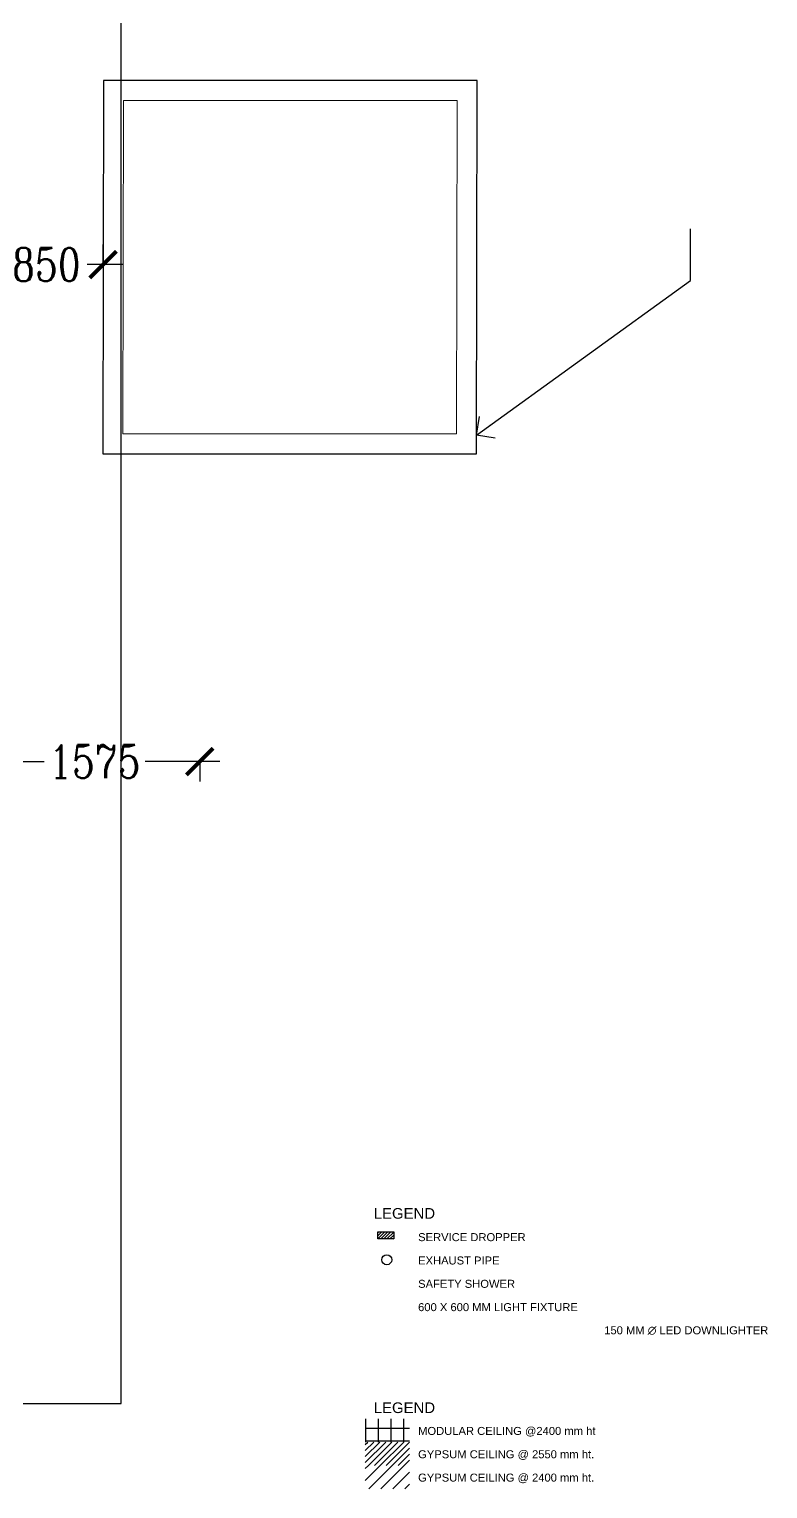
# Model space of a CAD drawing. Header units: millimetres. Extents: x -661525 to 498941, y 282148 to 1359693.
# Drawn here: x -318454 to -312921, y 440281 to 451225 of the extents above; entities that cross this region are included whole.
import ezdxf

# ---------------------------------------------------------------- set-up
doc = ezdxf.new("R2010")
doc.units = ezdxf.units.MM
doc.header["$LTSCALE"] = 2.5
doc.header["$PDMODE"] = 35
doc.header["$PDSIZE"] = 15
doc.layers.get('0').update_dxf_attribs({"linetype": 'CONTINUOUS'})
doc.layers.get('DEFPOINTS').update_dxf_attribs({"linetype": 'CONTINUOUS'})
for name, color, linetype in [('A-ANNO-DIMS-100', 11, 'CONTINUOUS'), ('A-ANNO-DIMS-MAS-25', 11, 'CONTINUOUS'), ('A-ANNO-NOTE', 11, 'CONTINUOUS'), ('CEILING', 11, 'CONTINUOUS')]:
    doc.layers.add(name, color=color, linetype=linetype)
doc.layers.add('DRAFTING', color=6, linetype='CONTINUOUS', lineweight=5)
doc.styles.add('COMPLEX', font='complex.shx', dxfattribs={"width": 0.8})
doc.styles.add('ROMAND', font='ROMAND')
doc.dimstyles.new('TICK100', dxfattribs={"dimtxt": 250, "dimasz": 200, "dimexe": 150, "dimexo": 10, "dimgap": 50, "dimtad": 0, "dimdec": 0, "dimrnd": 5, "dimzin": 1, "dimdsep": 46, "dimtxsty": 'COMPLEX', "dimblk1": 'ARCHTICK', "dimblk2": 'ARCHTICK', "dimsah": 1, "dimcen": 0.09375, "dimdle": 150, "dimclrd": 11, "dimclre": 11, "dimclrt": 7, "dimadec": 0, "dimazin": 0, "dimtfac": 1, "dimtdec": 0, "dimtofl": 0, "dimtmove": 0, "dimatfit": 3, "dimldrblk": 'OPEN90', "dimfxl": 1, "dimtolj": 1, "dimtzin": 1, "dimarcsym": 0})

# ---------------------------------------------------------------- blocks, each defined once
blk = doc.blocks.new('_ARCHTICK')
at = {"color": 0, "linetype": 'ByBlock', "const_width": 0.15}
blk.add_lwpolyline([(-0.5, -0.5), (0.5, 0.5)], dxfattribs=at)
blk = doc.blocks.new('_Open90')
at = {"color": 0, "linetype": 'ByBlock', "lineweight": -2}
for p, q in [((0, 0), (-1, 0)), ((-0.5, 0.5), (0, 0)), ((0, 0), (-0.5, -0.5))]:
    blk.add_line(p, q, dxfattribs=at)
blk = doc.blocks.new('*D431')
at = {"layer": 'DEFPOINTS', "color": 0, "transparency": 16777216}
for p in [(-318751, 445736), (-318751, 445734), (-317176, 445736)]:
    blk.add_point(p, dxfattribs=at)
at = {"layer": 'DRAFTING', "color": 11, "lineweight": -2, "transparency": 16777216}
for p, q in [((-318901, 445734), (-318342, 445734)), ((-318751, 445726), (-318751, 445584)), ((-317026, 445734), (-317585, 445734)), ((-317176, 445726), (-317176, 445584))]:
    blk.add_line(p, q, dxfattribs=at)
at = {"layer": 'DRAFTING', "color": 11, "lineweight": -2, "transparency": 16777216, "xscale": 200, "yscale": 200, "zscale": 200, "rotation": 180}
blk.add_blockref('_ARCHTICK', (-318751, 445734), dxfattribs=at)
at = {"layer": 'DRAFTING', "color": 11, "lineweight": -2, "transparency": 16777216, "xscale": 200, "yscale": 200, "zscale": 200}
blk.add_blockref('_ARCHTICK', (-317176, 445734), dxfattribs=at)
at = {"layer": 'DRAFTING', "color": 7, "transparency": 16777216, "insert": (-317963, 445734), "char_height": 250, "attachment_point": 5, "style": 'COMPLEX'}
blk.add_mtext('\\A1;1575', dxfattribs=at)
blk = doc.blocks.new('*D432')
at = {"layer": 'DEFPOINTS', "color": 0, "transparency": 16777216}
for p in [(-318751, 449460), (-318751, 449442), (-317901, 449442)]:
    blk.add_point(p, dxfattribs=at)
at = {"layer": 'DRAFTING', "color": 11, "lineweight": -2, "transparency": 16777216}
for p, q in [((-318751, 449452), (-318751, 449610)), ((-317901, 449452), (-317901, 449610)), ((-318901, 449460), (-318633, 449460)), ((-317751, 449460), (-318019, 449460))]:
    blk.add_line(p, q, dxfattribs=at)
at = {"layer": 'DRAFTING', "color": 11, "lineweight": -2, "transparency": 16777216, "xscale": 200, "yscale": 200, "zscale": 200, "rotation": 180}
blk.add_blockref('_ARCHTICK', (-318751, 449460), dxfattribs=at)
at = {"layer": 'DRAFTING', "color": 11, "lineweight": -2, "transparency": 16777216, "xscale": 200, "yscale": 200, "zscale": 200}
blk.add_blockref('_ARCHTICK', (-317901, 449460), dxfattribs=at)
at = {"layer": 'DRAFTING', "color": 7, "transparency": 16777216, "insert": (-318326, 449460), "char_height": 250, "attachment_point": 5, "style": 'COMPLEX'}
blk.add_mtext('\\A1;850', dxfattribs=at)

msp = doc.modelspace()

# ---------------------------------------------------------------- hatches: boundary and pattern name
at = {"layer": 'CEILING', "ltscale": 5}
h = msp.add_hatch(dxfattribs=at)
h.set_pattern_fill('ANSI31', color=1, scale=5)
h.set_pattern_definition([(45, (-1766019.367, -415393.64), (-11.22532015, 11.22532015), [])])
h.paths.add_polyline_path([(-315841.8, 442207.2), (-315722.7, 442207.2), (-315722.7, 442154.4), (-315841.8, 442154.4)])
h = msp.add_hatch(dxfattribs=at)
h.set_pattern_fill('ANSI37', color=256, scale=30, angle=45)
h.set_pattern_definition([(90, (-1766019.37, -416324.24), (-95.25, 2e-14), []), (180, (-1766019.37, -416324.24), (-2e-14, -95.25), [])])
h.paths.add_polyline_path([(-315604.1, 440806), (-315936.5, 440806), (-315936.5, 440631), (-315604.1, 440631)])
h = msp.add_hatch(dxfattribs=at)
h.set_pattern_fill('ANSI31', color=75, scale=10)
h.set_pattern_definition([(45, (-1766019.367, -416324.24), (-22.4506403, 22.4506403), [])])
h.paths.add_polyline_path([(-315936.5, 440631), (-315936.5, 440456), (-315604.1, 440456), (-315604.1, 440631)])
h = msp.add_hatch(dxfattribs=at)
h.set_pattern_fill('ANSI31', color=256, scale=20)
h.set_pattern_definition([(45, (-1766019.367, -416324.24), (-44.9012806, 44.9012806), [])])
h.paths.add_polyline_path([(-315604.1, 440281), (-315604.1, 440456), (-315936.5, 440456), (-315936.5, 440281)])

# ---------------------------------------------------------------- linework, layer by layer
at = {"layer": 'A-ANNO-DIMS-100', "color": 254}
msp.add_lwpolyline([(-327559.3, 440920.5), (-326225.6, 440920.5), (-317766.3, 440920.5), (-317766.3, 455732.8), (-329125.6, 455732.8), (-329125.6, 454732.8), (-318770.6, 454732.8), (-318770.6, 442866.2), (-328155.6, 440788.5)], dxfattribs=at)
at = {"layer": 'A-ANNO-DIMS-MAS-25'}
msp.add_lwpolyline([(-317897.3, 450841.6), (-317904, 448041.6), (-315104, 448041.6), (-315097.3, 450841.6)], close=True, dxfattribs=at)
at = {"layer": 'CEILING', "color": 1}
msp.add_lwpolyline([(-315841.8, 442207.2), (-315722.7, 442207.2), (-315722.7, 442154.4), (-315841.8, 442154.4)], close=True, dxfattribs=at)
at = {"layer": 'CEILING', "color": 5}
msp.add_circle((-315775.5, 441998.5), 37.5, dxfattribs=at)
at = {"layer": 'DRAFTING', "color": 1}
msp.add_lwpolyline([(-317747.7, 450691.6), (-317753.6, 448191.6), (-315253.6, 448191.6), (-315247.7, 450691.6)], close=True, dxfattribs=at)

# ---------------------------------------------------------------- texts
at = {"layer": 'CEILING', "color": 0, "ltscale": 0.5, "width": 2623.643, "attachment_point": 6, "style": 'ROMAND'}
for s, insert, char_height in [('\\A1;\\pxql;{\\f@Arial Unicode MS|b0|i0|c0|p34;\\C8;LEGEND}', (-313249.4, 442345.6), 80), ('\\A1;\\pxql;{\\f@Arial Unicode MS|b0|i0|c0|p34;\\C8;SERVICE DROPPER}', (-312917.1, 442167.6), 60), ('\\A1;\\pxql;{\\f@Arial Unicode MS|b0|i0|c0|p34;\\C8;EXHAUST PIPE}', (-312917.1, 441992.6), 60), ('\\A1;\\pxql;{\\f@Arial Unicode MS|b0|i0|c0|p34;\\C8;SAFETY SHOWER}', (-312917.1, 441817.6), 60), ('\\A1;\\pxql;{\\f@Arial Unicode MS|b0|i0|c0|p34;\\C8;600 X 600 MM LIGHT FIXTURE}', (-312917.1, 441642.6), 60), ('\\A1;{\\f@Arial Unicode MS|b0|i0|c0|p34;\\C8;150 MM ∅ LED DOWNLIGHTER }', (-312917.1, 441467.6), 60), ('\\A1;\\pxql;{\\f@Arial Unicode MS|b0|i0|c0|p34;\\C8;LEGEND}', (-313249.4, 440888.5), 80), ('\\A1;\\pxql;{\\f@Arial Unicode MS|b0|i0|c0|p34;\\C8;MODULAR CEILING @2400 mm ht}', (-312917.1, 440708.9), 60), ('\\A1;\\pxql;{\\f@Arial Unicode MS|b0|i0|c0|p34;\\C8;GYPSUM CEILING @ 2550 mm ht.}', (-312917.1, 440533.9), 60), ('\\A1;\\pxql;{\\f@Arial Unicode MS|b0|i0|c0|p34;\\C8;GYPSUM CEILING @ 2400 mm ht.}', (-312917.1, 440358.9), 60)]:
    msp.add_mtext(s, dxfattribs=dict(at, insert=insert, char_height=char_height))

# ---------------------------------------------------------------- dimensions: what is measured, and where the dimension line sits
at = {"layer": 'DRAFTING', "color": 1}
for base, p1, p2, picture, middle in [((-318750.6, 449459.6), (-317900.6, 449441.6), (-318750.6, 449441.6), '*D432', (-318325.6, 449459.6)), ((-318750.6, 445733.6), (-317175.6, 445736.1), (-318750.6, 445736.1), '*D431', (-317963.1, 445733.6))]:
    dim = msp.add_linear_dim(base=base, p1=p1, p2=p2, angle=180, dimstyle='TICK100', dxfattribs=at)
    dim.commit()
    dim.dimension.update_dxf_attribs({"geometry": picture, "text_midpoint": middle})

# ---------------------------------------------------------------- leaders
at = {"layer": 'A-ANNO-NOTE'}
msp.add_leader([(-315103.7, 448180.8), (-313500.6, 449340), (-313500.6, 449729.5)], dimstyle='TICK100', override={"dimgap": 50, "dimtad": 0}, dxfattribs=at)

doc.saveas('drawing.dxf')
